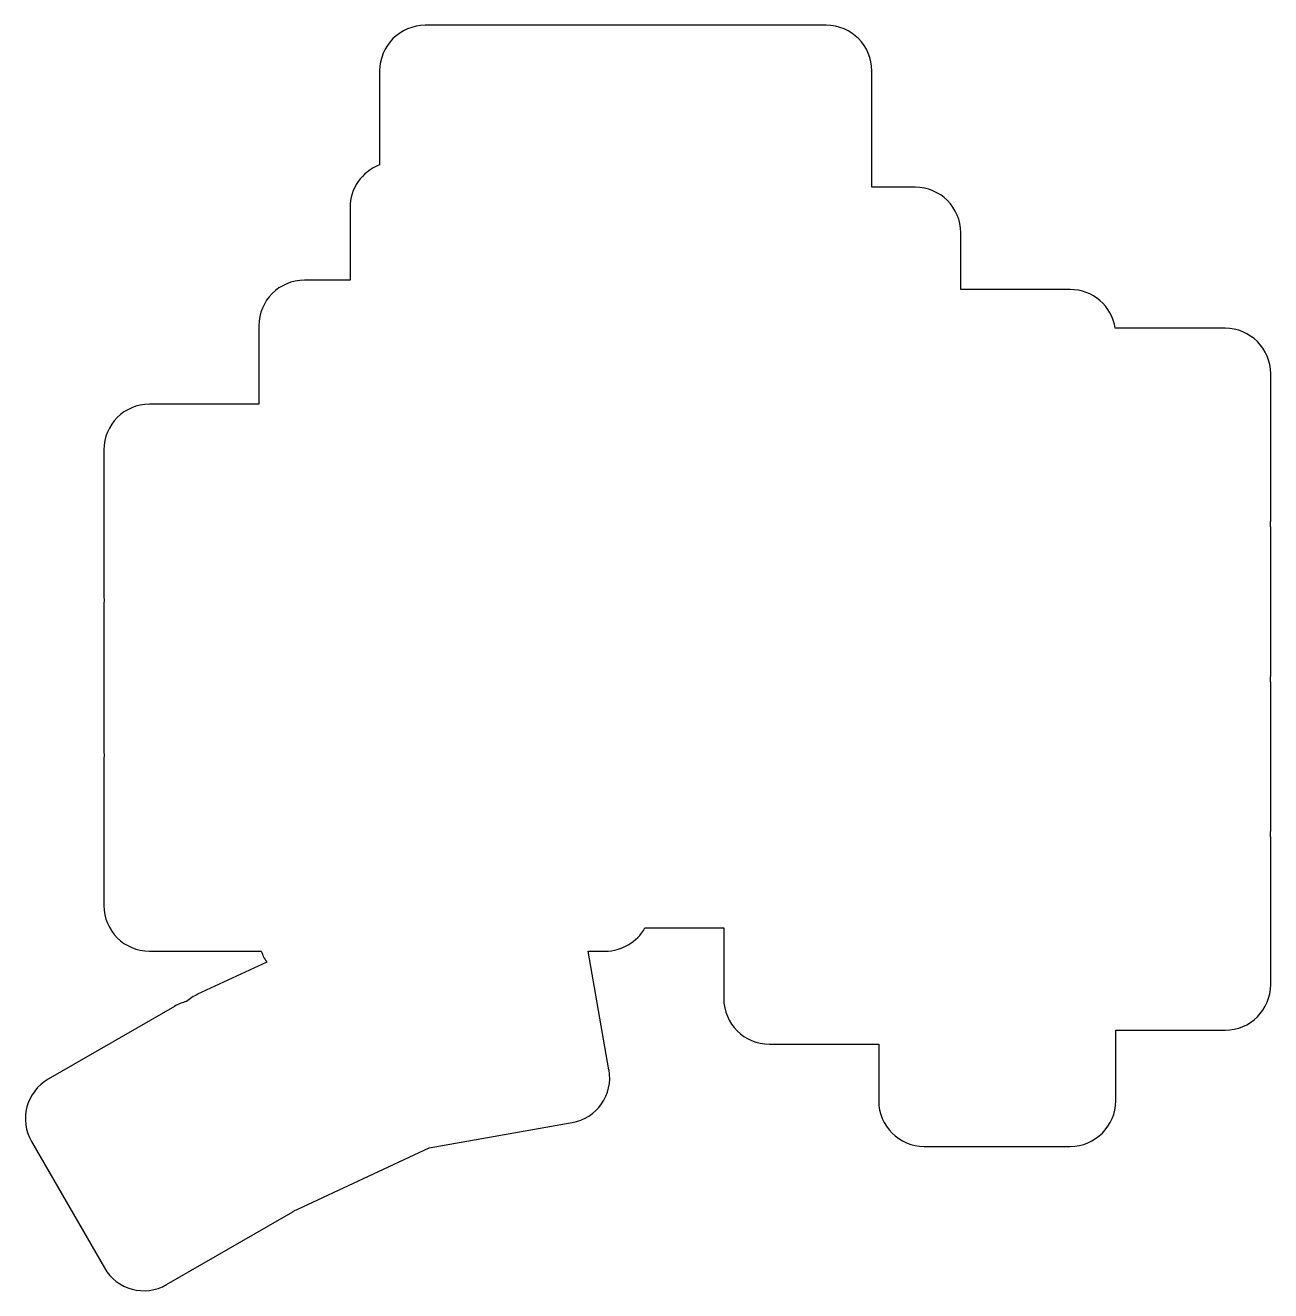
# Model space of a CAD drawing. Header units: millimetres. Extents: x 181 to 318, y -175 to -36.
import ezdxf

# ---------------------------------------------------------------- set-up
doc = ezdxf.new("R2010")
doc.units = ezdxf.units.MM

msp = doc.modelspace()

# ---------------------------------------------------------------- linework, layer by layer
for p, q in [((269.25, -35.77), (225.25, -35.77)), ((220.25, -40.77), (220.25, -51.09)), ((274.25, -53.53), (274.25, -40.77)), ((279, -53.53), (274.25, -53.53)), ((217, -55.77), (217, -63.73)), ((284, -64.75), (284, -58.53)), ((217, -63.73), (212, -63.73)), ((296, -64.75), (284, -64.75)), ((207, -68.73), (207, -77.33)), ((313, -69), (300.94, -69)), ((318, -90), (318, -74)), ((207, -77.33), (195, -77.33)), ((190, -82.33), (190, -98.33)), ((318, -107), (318, -91)), ((190, -99.33), (190, -115.33)), ((318, -124), (318, -108)), ((190, -116.33), (190, -132.33)), ((318, -141), (318, -125)), ((249.36, -134.78), (258, -134.78)), ((258, -134.78), (258, -142.53)), ((195, -137.33), (207.26, -137.33)), ((245.41, -150.35), (243.12, -137.33)), ((243.12, -137.33), (245, -137.33)), ((207.86, -138.53), (200.28, -142.06)), ((197.73, -143.39), (183.88, -151.39)), ((301, -146), (313, -146)), ((301, -153.75), (301, -146)), ((263, -147.53), (275, -147.53)), ((275, -147.53), (275, -153.75)), ((225.69, -158.91), (241.36, -156.14)), ((182.05, -158.22), (190.05, -172.08)), ((211.27, -165.63), (225.69, -158.91)), ((280, -158.75), (296, -158.75)), ((196.88, -173.91), (210.73, -165.91))]:
    msp.add_line(p, q)
for centre, start, end in [((225.25, -40.77), 90, 180), ((269.25, -40.77), 0, 90), ((222, -55.77), 110.4873, 180), ((279, -58.53), 0, 90), ((212, -68.73), 90, 180), ((296, -69.75), 8.6269, 90), ((313, -74), 0, 90), ((195, -82.33), 90, 180), ((313, -90), 354.2608, 360), ((313, -91), 0, 5.7392), ((195, -98.33), 180, 185.7392), ((195, -99.33), 174.2608, 180), ((313, -107), 354.2608, 360), ((313, -108), 0, 5.7392), ((195, -115.33), 180, 185.7392), ((195, -116.33), 174.2608, 180), ((313, -124), 354.2608, 360), ((313, -125), 0, 5.7392), ((195, -132.33), 180, 270), ((245, -132.33), 270, 330.6594), ((212, -135.73), 198.6629, 214.0897), ((313, -141), 270, 360), ((200.23, -147.72), 103.3862, 120), ((202.4, -146.6), 115, 131.6138), ((263, -142.53), 180, 270), ((240.49, -151.22), 280.0094, 370), ((186.38, -155.72), 120, 210), ((280, -153.75), 180, 270), ((296, -153.75), 270, 360), ((208.23, -161.58), 300, 303.4849), ((209.16, -161.1), 291.5151, 295), ((194.38, -169.58), 210, 300)]:
    msp.add_arc(centre, 5, start, end)

doc.saveas('drawing.dxf')
